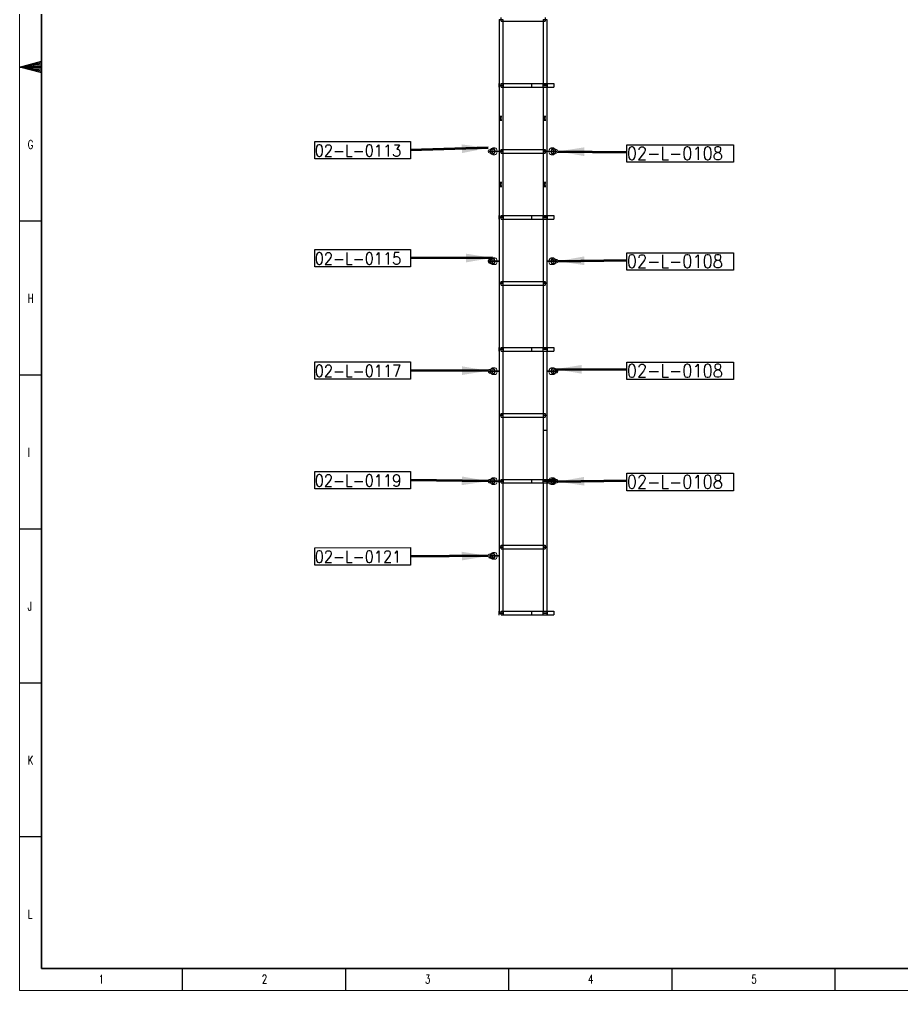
# Model space of a CAD drawing. Header units: inches. Extents: x 19 to 689223, y 34 to 210034.
# Drawn here: x 392223 to 492701, y 34 to 110445 of the extents above; entities that cross this region are included whole.
import ezdxf

# ---------------------------------------------------------------- set-up
doc = ezdxf.new("R2010")
doc.units = ezdxf.units.IN
doc.header["$MEASUREMENT"] = 0
doc.linetypes.add('LIGHTINGLAYOUTPROGRESSUNIT-EMBED 1_DWG$0$HIDDEN2', pattern=[0.1875, 0.125, -0.0625])
doc.layers.add('_Auto', color=7, linetype='Continuous')
doc.layers.add('LIGHTINGLAYOUTPROGRESSUNIT-EMBED 1_DWG$0$DwgTemplate', color=7, linetype='Continuous')
doc.layers.add('Pipe Rack Lighting', color=1, linetype='Continuous', lineweight=5)
doc.styles.add('HZTXT', font='txt_qlt.shx', dxfattribs={"width": 0.7, "bigfont": 'hztxt.shx'})
doc.styles.get("Standard").update_dxf_attribs({"font": 'arial.ttf'})
doc.styles.add('TEG BORDER', font='txt_qlt.shx', dxfattribs={"width": 0.7, "bigfont": 'hztxt.shx'})
doc.dimstyles.new('ANSI_L', dxfattribs={"dimtxt": 0.18, "dimasz": 0.18, "dimexe": 0.18, "dimexo": 0.0625, "dimgap": 0.09, "dimtad": 0, "dimtih": 1, "dimtoh": 1, "dimdec": 4, "dimzin": 0, "dimdsep": 46, "dimtxsty": 'Standard', "dimcen": 0.09, "dimadec": 0, "dimazin": 0, "dimtfac": 1, "dimtdec": 4, "dimtofl": 0, "dimtmove": 0, "dimatfit": 3, "dimfxl": 1, "dimtolj": 1, "dimtzin": 0, "dimarcsym": 0})

# ---------------------------------------------------------------- blocks, each defined once
blk = doc.blocks.new('TEG BORDER A2')
at = {"linetype": 'Continuous'}
for p, q in [((5, 415), (5, 5)), ((5, 5), (489, 5))]:
    blk.add_line(p, q, dxfattribs=at)
for p, q in [((5, 210), (0, 210)), ((1.25, 210), (3.75, 210)), ((0, 175), (5, 175)), ((0, 140), (5, 140)), ((0, 105), (5, 105)), ((0, 70), (5, 70)), ((0, 35), (5, 35)), ((37.12, 0), (37.12, 5)), ((74.25, 0), (74.25, 5)), ((111.38, 0), (111.38, 5)), ((148.5, 0), (148.5, 5)), ((185.63, 0), (185.63, 5))]:
    blk.add_line(p, q)
at = {"color": 5, "lineweight": 15}
blk.add_lwpolyline([(0, 420), (594, 420), (594, 0), (0, 0)], close=True, dxfattribs=at)
blk.add_lwpolyline([(5, 415), (589, 415), (589, 5), (5, 5)], close=True)
blk.add_lwpolyline([(0, 210), (5, 211.34), (5, 208.66), (0, 210), (5, 211), (5, 210.67), (0, 210), (5, 210.33), (5, 209.67), (0, 210), (5, 209.33), (5, 209), (0, 210)])
at = {"char_height": 2, "width": 2, "style": 'TEG BORDER'}
for s, insert, attachment_point in [('G', (1.91, 193.39), 1), ('H', (1.91, 158.39), 1), ('I', (1.91, 123.39), 1), ('J', (1.91, 88.39), 1), ('K', (1.91, 53.39), 1), ('L', (1.91, 18.39), 1), ('1', (18.05, 1.59), 7), ('2', (55.17, 1.59), 7), ('3', (92.3, 1.59), 7), ('4', (129.42, 1.59), 7), ('5', (166.55, 1.59), 7)]:
    blk.add_mtext(s, dxfattribs=dict(at, insert=insert, attachment_point=attachment_point))

msp = doc.modelspace()

# ---------------------------------------------------------------- linework, layer by layer
at = {"layer": '_Auto', "color": 7, "linetype": 'Continuous'}
for points in [[(425815.3327, 96557.1041), (436709.6784, 96558.9037), (436709.6784, 94580.4252), (425815.3327, 94578.6256)], [(461329.3888, 96180.9926), (473454.6377, 96182.7922), (473454.6377, 94204.3137), (461329.3888, 94202.5141)], [(425815.3327, 84291.4622), (436709.6784, 84293.2618), (436709.6784, 82314.7832), (425815.3327, 82312.9836)], [(461329.3888, 83911.0048), (473454.6377, 83912.8044), (473454.6377, 81934.3258), (461329.3888, 81932.5262)], [(425815.3327, 71518.8259), (436709.6784, 71520.6255), (436709.6784, 69542.147), (425815.3327, 69540.3474)], [(461329.3888, 71468.2921), (473454.6377, 71470.0917), (473454.6377, 69491.6132), (461329.3888, 69489.8135)], [(425815.3327, 59041.5893), (436709.6784, 59043.3889), (436709.6784, 57064.9103), (425815.3327, 57063.1107)], [(461329.3888, 58840.2935), (473454.6377, 58842.0931), (473454.6377, 56863.6145), (461329.3888, 56861.8149)], [(425815.3327, 50388.7744), (436709.6784, 50390.574), (436709.6784, 48412.0955), (425815.3327, 48410.2959)]]:
    msp.add_lwpolyline(points, close=True, dxfattribs=at)
at = {"layer": 'LIGHTINGLAYOUTPROGRESSUNIT-EMBED 1_DWG$0$DwgTemplate', "color": 9, "linetype": 'Continuous'}
for p, q in [((446814.1184, 110441.3359), (446814.1184, 102949.1147)), ((446814.1184, 110441.3359), (447226.8684, 110441.3359)), ((447020.4934, 110242.7397), (447020.4934, 110655.4897)), ((447226.8684, 110441.3359), (447226.8684, 102949.1147)), ((451814.1183, 110441.3359), (451814.1183, 103155.4897)), ((451814.1183, 110441.3359), (452226.8683, 110441.3359)), ((452020.4933, 110655.4897), (452020.4933, 110242.7397)), ((452226.8683, 110441.3359), (452226.8683, 103155.4897)), ((447020.4934, 110242.7397), (452020.4933, 110242.7397)), ((446814.1184, 102949.1147), (447226.8684, 102949.1147)), ((446814.1184, 102949.1147), (446814.1184, 95449.1147)), ((447226.8684, 102949.1147), (446814.1184, 102949.1147)), ((447020.4934, 102742.7397), (447020.4934, 103155.4897)), ((447020.4934, 103155.4897), (450520.4933, 103155.4897)), ((447020.4934, 102742.7397), (450520.4933, 102742.7397)), ((447226.8684, 102949.1147), (447226.8684, 95449.1147)), ((447246.8709, 103155.4897), (447246.8709, 102956.8934)), ((447272.2709, 103155.4897), (447246.8709, 103155.4897)), ((447246.8709, 102941.3359), (447246.8709, 102742.7397)), ((447246.8709, 102742.7397), (447272.2709, 102742.7397)), ((447272.2709, 102742.7397), (447272.2709, 103155.4897)), ((450520.4933, 102742.7397), (450520.4933, 103155.4897)), ((450520.4933, 103155.4897), (453020.4933, 103155.4897)), ((450520.4933, 102742.7397), (453020.4933, 102742.7397)), ((451794.1158, 103155.4897), (451768.7158, 103155.4897)), ((451768.7158, 103155.4897), (451768.7158, 102742.7397)), ((451768.7158, 102742.7397), (451794.1158, 102742.7397)), ((451794.1158, 102956.8934), (451794.1158, 103155.4897)), ((452246.8708, 102956.8934), (451794.1158, 102956.8934)), ((451794.1158, 102742.7397), (451794.1158, 102941.3359)), ((451794.1158, 102941.3359), (452246.8708, 102941.3359)), ((451814.1183, 102742.7397), (451814.1183, 95449.1147)), ((452226.8683, 102742.7397), (452226.8683, 95449.1147)), ((452272.2708, 103155.4897), (452246.8708, 103155.4897)), ((452246.8708, 103155.4897), (452246.8708, 102956.8934)), ((452246.8708, 102941.3359), (452246.8708, 102742.7397)), ((452246.8708, 102742.7397), (452272.2708, 102742.7397)), ((452272.2708, 102742.7397), (452272.2708, 103155.4897)), ((453020.4933, 103155.4897), (453020.4933, 102742.7397)), ((447010.4934, 99316.245), (447010.4934, 99499.2611)), ((447020.4934, 99499.2611), (447020.4934, 99316.245)), ((452010.4933, 99316.245), (452010.4933, 99499.2611)), ((452020.4933, 99499.2611), (452020.4933, 99316.245)), ((446832.9934, 99215.1225), (446832.9934, 99205.3616)), ((446832.9934, 99205.3616), (446832.9934, 99199.1147)), ((447010.4934, 99205.3616), (446832.9934, 99205.3616)), ((446832.9934, 99199.1147), (447020.4934, 99199.1147)), ((446832.9934, 99199.1147), (446832.9934, 99192.8756)), ((447020.4934, 99199.1147), (446832.9934, 99199.1147)), ((446832.9934, 99192.8756), (446832.9934, 99183.0866)), ((446832.9934, 99192.8756), (447010.4934, 99192.8756)), ((447020.4934, 99316.245), (447010.4934, 99316.245)), ((447010.4934, 99316.245), (447010.4934, 99205.3616)), ((447010.4934, 99192.8756), (447010.4934, 99082.1324)), ((447010.4934, 99082.1324), (447020.4934, 99082.1324)), ((447010.4934, 98898.5884), (447010.4934, 99082.1324)), ((447020.4934, 99199.1147), (447020.4934, 99316.245)), ((447020.4934, 99082.1324), (447020.4934, 99199.1147)), ((447020.4934, 99082.1324), (447020.4934, 98898.5884)), ((451832.9933, 99215.1225), (451832.9933, 99205.3616)), ((451832.9933, 99205.3616), (451832.9933, 99199.1147)), ((452010.4933, 99205.3616), (451832.9933, 99205.3616)), ((451832.9933, 99199.1147), (451832.9933, 99192.8756)), ((452020.4933, 99199.1147), (451832.9933, 99199.1147)), ((451832.9933, 99199.1147), (452020.4933, 99199.1147)), ((451832.9933, 99192.8756), (451832.9933, 99183.0866)), ((451832.9933, 99192.8756), (452010.4933, 99192.8756)), ((452010.4933, 99316.245), (452010.4933, 99205.3616)), ((452020.4933, 99316.245), (452010.4933, 99316.245)), ((452010.4933, 99192.8756), (452010.4933, 99082.1324)), ((452010.4933, 98898.5884), (452010.4933, 99082.1324)), ((452010.4933, 99082.1324), (452020.4933, 99082.1324)), ((452020.4933, 99199.1147), (452020.4933, 99316.245)), ((452020.4933, 99082.1324), (452020.4933, 99199.1147)), ((452020.4933, 99082.1324), (452020.4933, 98898.5884)), ((447226.8684, 95449.1147), (446814.1184, 95449.1147)), ((446814.1184, 95441.3359), (447226.8684, 95441.3359)), ((446814.1184, 95441.3359), (446814.1184, 87949.1147)), ((446832.9934, 95449.1147), (446832.9934, 95441.3424)), ((446832.9934, 95441.3424), (446832.9934, 95441.3359)), ((447010.4934, 95441.4572), (447010.4934, 95449.1147)), ((447010.4934, 95441.3359), (447010.4934, 95441.4572)), ((447020.4934, 95655.4897), (452020.4933, 95655.4897)), ((447020.4934, 95242.7397), (447020.4934, 95655.4897)), ((447020.4934, 95242.7397), (452020.4933, 95242.7397)), ((447226.8684, 95441.3359), (447226.8684, 87949.1147)), ((452226.8683, 95449.1147), (451814.1183, 95449.1147)), ((451814.1183, 95441.3359), (452226.8683, 95441.3359)), ((451814.1183, 95441.3359), (451814.1183, 88155.4897)), ((452020.4933, 95655.4897), (452020.4933, 95242.7397)), ((452226.8683, 95441.3359), (452226.8683, 88155.4897)), ((446832.9934, 91707.3437), (446832.9934, 91697.5829)), ((446832.9934, 91697.5829), (446832.9934, 91691.3359)), ((447010.4934, 91697.5829), (446832.9934, 91697.5829)), ((447020.4934, 91691.3359), (446832.9934, 91691.3359)), ((446832.9934, 91691.3359), (446832.9934, 91685.0969)), ((446832.9934, 91691.3359), (447020.4934, 91691.3359)), ((446832.9934, 91685.0969), (446832.9934, 91675.3079)), ((446832.9934, 91685.0969), (447010.4934, 91685.0969)), ((447010.4934, 91808.4662), (447010.4934, 91991.4824)), ((447010.4934, 91808.4662), (447010.4934, 91697.5829)), ((447020.4934, 91808.4662), (447010.4934, 91808.4662)), ((447010.4934, 91685.0969), (447010.4934, 91574.3536)), ((447020.4934, 91991.4824), (447020.4934, 91808.4662)), ((447020.4934, 91691.3359), (447020.4934, 91808.4662)), ((447020.4934, 91574.3536), (447020.4934, 91691.3359)), ((451832.9933, 91707.3437), (451832.9933, 91697.5829)), ((452010.4933, 91697.5829), (451832.9933, 91697.5829)), ((451832.9933, 91697.5829), (451832.9933, 91691.3359)), ((452020.4933, 91691.3359), (451832.9933, 91691.3359)), ((451832.9933, 91691.3359), (451832.9933, 91685.0969)), ((451832.9933, 91691.3359), (452020.4933, 91691.3359)), ((451832.9933, 91685.0969), (451832.9933, 91675.3079)), ((451832.9933, 91685.0969), (452010.4933, 91685.0969)), ((452010.4933, 91808.4662), (452010.4933, 91991.4824)), ((452010.4933, 91808.4662), (452010.4933, 91697.5829)), ((452020.4933, 91808.4662), (452010.4933, 91808.4662)), ((452010.4933, 91685.0969), (452010.4933, 91574.3536)), ((452020.4933, 91991.4824), (452020.4933, 91808.4662)), ((452020.4933, 91691.3359), (452020.4933, 91808.4662)), ((452020.4933, 91574.3536), (452020.4933, 91691.3359)), ((447010.4934, 91390.8097), (447010.4934, 91574.3536)), ((447010.4934, 91574.3536), (447020.4934, 91574.3536)), ((447020.4934, 91574.3536), (447020.4934, 91390.8097)), ((452010.4933, 91390.8097), (452010.4933, 91574.3536)), ((452010.4933, 91574.3536), (452020.4933, 91574.3536)), ((452020.4933, 91574.3536), (452020.4933, 91390.8097)), ((446814.1184, 87949.1147), (447226.8684, 87949.1147)), ((446814.1184, 87949.1147), (446814.1184, 80449.1147)), ((447226.8684, 87949.1147), (446814.1184, 87949.1147)), ((447020.4934, 87742.7397), (447020.4934, 88155.4897)), ((447020.4934, 88155.4897), (450520.4933, 88155.4897)), ((447020.4934, 87742.7397), (450520.4933, 87742.7397)), ((447226.8684, 87949.1147), (447226.8684, 80449.1147)), ((447272.2709, 88155.4897), (447246.8709, 88155.4897)), ((447246.8709, 88155.4897), (447246.8709, 87956.8934)), ((447246.8709, 87941.3359), (447246.8709, 87742.7397)), ((447246.8709, 87742.7397), (447272.2709, 87742.7397)), ((447272.2709, 87742.7397), (447272.2709, 88155.4897)), ((450520.4933, 87742.7397), (450520.4933, 88155.4897)), ((450520.4933, 88155.4897), (453020.4933, 88155.4897)), ((450520.4933, 87742.7397), (453020.4933, 87742.7397)), ((451794.1158, 88155.4897), (451768.7158, 88155.4897)), ((451768.7158, 88155.4897), (451768.7158, 87742.7397)), ((451768.7158, 87742.7397), (451794.1158, 87742.7397)), ((451794.1158, 87956.8934), (451794.1158, 88155.4897)), ((452246.8708, 87956.8934), (451794.1158, 87956.8934)), ((451794.1158, 87742.7397), (451794.1158, 87941.3359)), ((451794.1158, 87941.3359), (452246.8708, 87941.3359)), ((451814.1183, 87742.7397), (451814.1183, 80449.1147)), ((452226.8683, 87742.7397), (452226.8683, 80449.1147)), ((452272.2708, 88155.4897), (452246.8708, 88155.4897)), ((452246.8708, 88155.4897), (452246.8708, 87956.8934)), ((452246.8708, 87941.3359), (452246.8708, 87742.7397)), ((452246.8708, 87742.7397), (452272.2708, 87742.7397)), ((452272.2708, 87742.7397), (452272.2708, 88155.4897)), ((453020.4933, 88155.4897), (453020.4933, 87742.7397)), ((447020.4934, 80655.4897), (452020.4933, 80655.4897)), ((447020.4934, 80242.7397), (447020.4934, 80655.4897)), ((452020.4933, 80655.4897), (452020.4933, 80242.7397)), ((447226.8684, 80449.1147), (446814.1184, 80449.1147)), ((446814.1184, 80441.3359), (447226.8684, 80441.3359)), ((446814.1184, 80441.3359), (446814.1184, 72949.1147)), ((447020.4934, 80242.7397), (452020.4933, 80242.7397)), ((447226.8684, 80441.3359), (447226.8684, 72949.1147)), ((452226.8683, 80449.1147), (451814.1183, 80449.1147)), ((451814.1183, 80441.3359), (451814.1183, 73155.4897)), ((451814.1183, 80441.3359), (452226.8683, 80441.3359)), ((452226.8683, 80441.3359), (452226.8683, 73155.4897)), ((446814.1184, 72949.1147), (446814.1184, 65449.1147)), ((446814.1184, 72949.1147), (447226.8684, 72949.1147)), ((447226.8684, 72949.1147), (446814.1184, 72949.1147)), ((447020.4934, 72742.7397), (447020.4934, 73155.4897)), ((447020.4934, 73155.4897), (450520.4933, 73155.4897)), ((447226.8684, 72949.1147), (447226.8684, 65449.1147)), ((447246.8709, 73155.4897), (447246.8709, 72956.8934)), ((447272.2709, 73155.4897), (447246.8709, 73155.4897)), ((447246.8709, 72941.3359), (447246.8709, 72742.7397)), ((447272.2709, 72742.7397), (447272.2709, 73155.4897)), ((450520.4933, 73155.4897), (453020.4933, 73155.4897)), ((450520.4933, 72742.7397), (450520.4933, 73155.4897)), ((451768.7158, 73155.4897), (451768.7158, 72742.7397)), ((451794.1158, 73155.4897), (451768.7158, 73155.4897)), ((451794.1158, 72956.8934), (451794.1158, 73155.4897)), ((452246.8708, 72956.8934), (451794.1158, 72956.8934)), ((451794.1158, 72941.3359), (452246.8708, 72941.3359)), ((451794.1158, 72742.7397), (451794.1158, 72941.3359)), ((452246.8708, 73155.4897), (452246.8708, 72956.8934)), ((452272.2708, 73155.4897), (452246.8708, 73155.4897)), ((452246.8708, 72941.3359), (452246.8708, 72742.7397)), ((452272.2708, 72742.7397), (452272.2708, 73155.4897)), ((453020.4933, 73155.4897), (453020.4933, 72742.7397)), ((447020.4934, 72742.7397), (450520.4933, 72742.7397)), ((447246.8709, 72742.7397), (447272.2709, 72742.7397)), ((450520.4933, 72742.7397), (453020.4933, 72742.7397)), ((451768.7158, 72742.7397), (451794.1158, 72742.7397)), ((451814.1183, 72742.7397), (451814.1183, 63698.9859)), ((452226.8683, 72742.7397), (452226.8683, 63698.9859)), ((452246.8708, 72742.7397), (452272.2708, 72742.7397)), ((447226.8684, 65449.1147), (446814.1184, 65449.1147)), ((446814.1184, 65441.3359), (447226.8684, 65441.3359)), ((446814.1184, 65441.3359), (446814.1184, 57949.1147)), ((447020.4934, 65655.4897), (452020.4933, 65655.4897)), ((447020.4934, 65242.7397), (447020.4934, 65655.4897)), ((447020.4934, 65242.7397), (452020.4933, 65242.7397)), ((447226.8684, 65441.3359), (447226.8684, 57949.1147)), ((451814.1183, 65441.3359), (452226.8683, 65441.3359)), ((451814.1183, 65441.3359), (451814.1183, 58155.4897)), ((452020.4933, 65655.4897), (452020.4933, 65242.7397)), ((452226.8683, 65441.3359), (452226.8683, 58155.4897)), ((452226.8683, 63698.9859), (451814.1183, 63698.9859)), ((446814.1184, 57949.1147), (447226.8684, 57949.1147)), ((446814.1184, 57949.1147), (446814.1184, 50449.1147)), ((447226.8684, 57949.1147), (446814.1184, 57949.1147)), ((447020.4934, 57742.7397), (447020.4934, 58155.4897)), ((447020.4934, 58155.4897), (450520.4933, 58155.4897)), ((447020.4934, 57742.7397), (450520.4933, 57742.7397)), ((447226.8684, 57949.1147), (447226.8684, 50449.1147)), ((447246.8709, 58155.4897), (447246.8709, 57956.8934)), ((447272.2709, 58155.4897), (447246.8709, 58155.4897)), ((447246.8709, 57941.3359), (447246.8709, 57742.7397)), ((447246.8709, 57742.7397), (447272.2709, 57742.7397)), ((447272.2709, 57742.7397), (447272.2709, 58155.4897)), ((450520.4933, 57742.7397), (450520.4933, 58155.4897)), ((450520.4933, 58155.4897), (453020.4933, 58155.4897)), ((450520.4933, 57742.7397), (453020.4933, 57742.7397)), ((451768.7158, 58155.4897), (451768.7158, 57742.7397)), ((451794.1158, 58155.4897), (451768.7158, 58155.4897)), ((451768.7158, 57742.7397), (451794.1158, 57742.7397)), ((451794.1158, 57956.8934), (451794.1158, 58155.4897)), ((452246.8708, 57956.8934), (451794.1158, 57956.8934)), ((451794.1158, 57941.3359), (452246.8708, 57941.3359)), ((451794.1158, 57742.7397), (451794.1158, 57941.3359)), ((451814.1183, 57742.7397), (451814.1183, 50449.1147)), ((452226.8683, 57742.7397), (452226.8683, 50449.1147)), ((452272.2708, 58155.4897), (452246.8708, 58155.4897)), ((452246.8708, 58155.4897), (452246.8708, 57956.8934)), ((452246.8708, 57941.3359), (452246.8708, 57742.7397)), ((452246.8708, 57742.7397), (452272.2708, 57742.7397)), ((452272.2708, 57742.7397), (452272.2708, 58155.4897)), ((453020.4933, 58155.4897), (453020.4933, 57742.7397)), ((447226.8684, 50449.1147), (446814.1184, 50449.1147)), ((446814.1184, 50441.3359), (447226.8684, 50441.3359)), ((446814.1184, 50441.3359), (446814.1184, 42949.1147)), ((447020.4934, 50242.7397), (447020.4934, 50655.4897)), ((447020.4934, 50655.4897), (452020.4933, 50655.4897)), ((447020.4934, 50242.7397), (452020.4933, 50242.7397)), ((447226.8684, 50441.3359), (447226.8684, 42949.1147)), ((452226.8683, 50449.1147), (451814.1183, 50449.1147)), ((451814.1183, 50441.3359), (451814.1183, 43155.4897)), ((451814.1183, 50441.3359), (452226.8683, 50441.3359)), ((452020.4933, 50655.4897), (452020.4933, 50242.7397)), ((452226.8683, 50441.3359), (452226.8683, 43155.4897)), ((446794.1159, 43155.4897), (446768.7159, 43155.4897)), ((446768.7159, 43155.4897), (446768.7159, 42742.7397)), ((446794.1159, 42956.8934), (446794.1159, 43155.4897)), ((447020.4934, 42742.7397), (447020.4934, 43155.4897)), ((447020.4934, 43155.4897), (450520.4933, 43155.4897)), ((447246.8709, 43155.4897), (447246.8709, 42956.8934)), ((447272.2709, 43155.4897), (447246.8709, 43155.4897)), ((447272.2709, 42742.7397), (447272.2709, 43155.4897)), ((450520.4933, 43155.4897), (453020.4933, 43155.4897)), ((450520.4933, 42742.7397), (450520.4933, 43155.4897)), ((451794.1158, 43155.4897), (451768.7158, 43155.4897)), ((451768.7158, 43155.4897), (451768.7158, 42742.7397)), ((451794.1158, 42956.8934), (451794.1158, 43155.4897)), ((452246.8708, 43155.4897), (452246.8708, 42956.8934)), ((452272.2708, 43155.4897), (452246.8708, 43155.4897)), ((452272.2708, 42742.7397), (452272.2708, 43155.4897)), ((453020.4933, 43155.4897), (453020.4933, 42742.7397)), ((446768.7159, 42742.7397), (446794.1159, 42742.7397)), ((447246.8709, 42956.8934), (446794.1159, 42956.8934)), ((446794.1159, 42941.3359), (447246.8709, 42941.3359)), ((446794.1159, 42742.7397), (446794.1159, 42941.3359)), ((447226.8684, 42949.1147), (446814.1184, 42949.1147)), ((447020.4934, 42742.7397), (450520.4933, 42742.7397)), ((447246.8709, 42941.3359), (447246.8709, 42742.7397)), ((447246.8709, 42742.7397), (447272.2709, 42742.7397)), ((450520.4933, 42742.7397), (453020.4933, 42742.7397)), ((451768.7158, 42742.7397), (451794.1158, 42742.7397)), ((452246.8708, 42956.8934), (451794.1158, 42956.8934)), ((451794.1158, 42941.3359), (452246.8708, 42941.3359)), ((451794.1158, 42742.7397), (451794.1158, 42941.3359)), ((452246.8708, 42941.3359), (452246.8708, 42742.7397)), ((452246.8708, 42742.7397), (452272.2708, 42742.7397))]:
    msp.add_line(p, q, dxfattribs=at)
at = {"layer": 'LIGHTINGLAYOUTPROGRESSUNIT-EMBED 1_DWG$0$DwgTemplate', "color": 1, "linetype": 'Continuous'}
for p, q in [((445668.8084, 83136.5528), (445858.6197, 83185.2704)), ((445668.8084, 82761.6766), (445858.6197, 82712.9589))]:
    msp.add_line(p, q, dxfattribs=at)
at = {"layer": 'LIGHTINGLAYOUTPROGRESSUNIT-EMBED 1_DWG$0$DwgTemplate', "color": 1, "linetype": 'Continuous', "lineweight": 35}
msp.add_line((445668.8084, 49261.6766), (445858.6197, 49212.959), dxfattribs=at)
at = {"layer": 'LIGHTINGLAYOUTPROGRESSUNIT-EMBED 1_DWG$0$DwgTemplate', "color": 1, "linetype": 'Continuous'}
msp.add_ellipse((445692.8626, 82949.1147), major_axis=(0, -190.5), ratio=0.7071067812, start_param=3.321127005, end_param=6.1036509558, dxfattribs=at)
at = {"layer": 'LIGHTINGLAYOUTPROGRESSUNIT-EMBED 1_DWG$0$DwgTemplate', "color": 1, "linetype": 'LIGHTINGLAYOUTPROGRESSUNIT-EMBED 1_DWG$0$HIDDEN2'}
for start_param, end_param in [(2.9620583022, 6.2831853072), (0, 0.1795343514)]:
    msp.add_ellipse((445692.8626, 82949.1147), major_axis=(0, 190.5), ratio=0.7071067812, start_param=start_param, end_param=end_param, dxfattribs=at)
msp.add_ellipse((445692.8626, 82949.1147), major_axis=(0, 31.75), ratio=0.7071067812, dxfattribs=at)
at = {"layer": 'Pipe Rack Lighting', "color": 9, "linetype": 'Continuous'}
for p, q in [((446768.7159, 103155.4897), (446768.7159, 102742.7397)), ((446794.1159, 103155.4897), (446768.7159, 103155.4897)), ((446768.7159, 102742.7397), (446794.1159, 102742.7397)), ((446794.1159, 102956.8934), (446794.1159, 103155.4897)), ((447246.8709, 102956.8934), (446794.1159, 102956.8934)), ((446794.1159, 102941.3359), (447246.8709, 102941.3359)), ((446794.1159, 102742.7397), (446794.1159, 102941.3359)), ((446794.1159, 88155.4897), (446768.7159, 88155.4897)), ((446768.7159, 88155.4897), (446768.7159, 87742.7397)), ((446768.7159, 87742.7397), (446794.1159, 87742.7397)), ((446794.1159, 87956.8934), (446794.1159, 88155.4897)), ((447246.8709, 87956.8934), (446794.1159, 87956.8934)), ((446794.1159, 87941.3359), (447246.8709, 87941.3359)), ((446794.1159, 87742.7397), (446794.1159, 87941.3359)), ((446794.1159, 73155.4897), (446768.7159, 73155.4897)), ((446768.7159, 73155.4897), (446768.7159, 72742.7397)), ((446794.1159, 72956.8934), (446794.1159, 73155.4897)), ((447246.8709, 72956.8934), (446794.1159, 72956.8934)), ((446794.1159, 72941.3359), (447246.8709, 72941.3359)), ((446794.1159, 72742.7397), (446794.1159, 72941.3359)), ((446768.7159, 72742.7397), (446794.1159, 72742.7397)), ((446794.1159, 58155.4897), (446768.7159, 58155.4897)), ((446768.7159, 58155.4897), (446768.7159, 57742.7397)), ((446768.7159, 57742.7397), (446794.1159, 57742.7397)), ((446794.1159, 57956.8934), (446794.1159, 58155.4897)), ((447246.8709, 57956.8934), (446794.1159, 57956.8934)), ((446794.1159, 57742.7397), (446794.1159, 57941.3359)), ((446794.1159, 57941.3359), (447246.8709, 57941.3359))]:
    msp.add_line(p, q, dxfattribs=at)
at = {"layer": 'Pipe Rack Lighting', "linetype": 'Continuous'}
for p, q in [((445668.8084, 95636.5528), (445858.6197, 95685.2704)), ((445668.8084, 95261.6766), (445858.6197, 95212.9589)), ((446070.0334, 95830.1147), (446312.5003, 95830.1147)), ((446070.0334, 95068.1147), (446312.5003, 95068.1147)), ((446312.5003, 95480.8647), (446770.4934, 95480.8647)), ((446312.5003, 95417.3647), (446770.4934, 95417.3647)), ((452728.4864, 95480.8647), (452270.4933, 95480.8647)), ((452728.4864, 95417.3647), (452270.4933, 95417.3647)), ((452970.9533, 95830.1147), (452728.4864, 95830.1147)), ((452970.9533, 95068.1147), (452728.4864, 95068.1147)), ((453372.1783, 95636.5528), (453182.367, 95685.2704)), ((453372.1783, 95261.6766), (453182.367, 95212.9589)), ((446070.0334, 83330.1147), (446312.5003, 83330.1147)), ((446312.5003, 82980.8647), (446770.4934, 82980.8647)), ((446312.5003, 82917.3647), (446770.4934, 82917.3647)), ((452728.4864, 82980.8647), (452270.4933, 82980.8647)), ((452728.4864, 82917.3647), (452270.4933, 82917.3647)), ((452970.9533, 83330.1147), (452728.4864, 83330.1147)), ((453372.1783, 83136.5528), (453182.367, 83185.2704)), ((446070.0334, 82568.1147), (446312.5003, 82568.1147)), ((452970.9533, 82568.1147), (452728.4864, 82568.1147)), ((453372.1783, 82761.6766), (453182.367, 82712.9589)), ((445668.8084, 70636.5528), (445858.6197, 70685.2704)), ((446070.0334, 70830.1147), (446312.5003, 70830.1147)), ((452970.9533, 70830.1147), (452728.4864, 70830.1147)), ((453372.1783, 70636.5528), (453182.367, 70685.2704)), ((446070.0334, 70068.1147), (446312.5003, 70068.1147)), ((446312.5003, 70480.8647), (446770.4934, 70480.8647)), ((446312.5003, 70417.3647), (446770.4934, 70417.3647)), ((452728.4864, 70480.8647), (452270.4933, 70480.8647)), ((452728.4864, 70417.3647), (452270.4933, 70417.3647)), ((452970.9533, 70068.1147), (452728.4864, 70068.1147)), ((453372.1783, 70261.6766), (453182.367, 70212.9589)), ((445668.8084, 58136.5528), (445858.6197, 58185.2704)), ((445668.8084, 57761.6766), (445858.6197, 57712.959)), ((446070.0334, 58330.1147), (446312.5003, 58330.1147)), ((446070.0334, 57568.1147), (446312.5003, 57568.1147)), ((446312.5003, 57980.8647), (446768.7159, 57980.8647)), ((446312.5003, 57917.3647), (446768.7159, 57917.3647)), ((452970.9533, 58330.1147), (452728.4864, 58330.1147)), ((452970.9533, 57568.1147), (452728.4864, 57568.1147)), ((453372.1783, 58136.5528), (453182.367, 58185.2704)), ((453372.1783, 57761.6766), (453182.367, 57712.959)), ((445668.8084, 49636.5528), (445858.6197, 49685.2704)), ((446070.0334, 49830.1147), (446312.5003, 49830.1147)), ((446070.0334, 49068.1147), (446312.5003, 49068.1147)), ((446312.5003, 49480.8647), (446770.4934, 49480.8647)), ((446312.5003, 49417.3647), (446770.4934, 49417.3647))]:
    msp.add_line(p, q, dxfattribs=at)
at = {"layer": 'Pipe Rack Lighting', "linetype": 'LIGHTINGLAYOUTPROGRESSUNIT-EMBED 1_DWG$0$HIDDEN2'}
for p, q in [((445692.8626, 95480.8647), (446312.5003, 95480.8647)), ((445692.8626, 95417.3647), (446312.5003, 95417.3647)), ((445858.6197, 95685.2704), (446033.952, 95730.2718)), ((445858.6197, 95212.9589), (446033.952, 95167.9575)), ((453348.1241, 95480.8647), (452728.4864, 95480.8647)), ((453348.1241, 95417.3647), (452728.4864, 95417.3647)), ((453182.367, 95685.2704), (453007.0347, 95730.2718)), ((453182.367, 95212.9589), (453007.0347, 95167.9575)), ((445692.8626, 82980.8647), (446312.5003, 82980.8647)), ((445692.8626, 82917.3647), (446312.5003, 82917.3647)), ((445858.6197, 83185.2704), (446033.952, 83230.2718)), ((453348.1241, 82980.8647), (452728.4864, 82980.8647)), ((453348.1241, 82917.3647), (452728.4864, 82917.3647)), ((453182.367, 83185.2704), (453007.0347, 83230.2718)), ((445858.6197, 82712.9589), (446033.952, 82667.9575)), ((453182.367, 82712.9589), (453007.0347, 82667.9575)), ((445858.6197, 70685.2704), (446033.952, 70730.2718)), ((453182.367, 70685.2704), (453007.0347, 70730.2718)), ((445692.8626, 70480.8647), (446312.5003, 70480.8647)), ((445692.8626, 70417.3647), (446312.5003, 70417.3647)), ((445858.6197, 70212.9589), (446033.952, 70167.9576)), ((453348.1241, 70480.8647), (452728.4864, 70480.8647)), ((453348.1241, 70417.3647), (452728.4864, 70417.3647)), ((453182.367, 70212.9589), (453007.0347, 70167.9576)), ((445692.8626, 57980.8647), (446312.5003, 57980.8647)), ((445692.8626, 57917.3647), (446312.5003, 57917.3647)), ((445858.6197, 58185.2704), (446033.952, 58230.2718)), ((445858.6197, 57712.959), (446033.952, 57667.9576)), ((446768.7159, 57980.8647), (446770.4934, 57980.8647)), ((446768.7159, 57917.3647), (446770.4934, 57917.3647)), ((452728.4864, 57980.8647), (452270.4933, 57980.8647)), ((452728.4864, 57917.3647), (452270.4933, 57917.3647)), ((453348.1241, 57980.8647), (452728.4864, 57980.8647)), ((453348.1241, 57917.3647), (452728.4864, 57917.3647)), ((453182.367, 58185.2704), (453007.0347, 58230.2718)), ((453182.367, 57712.959), (453007.0347, 57667.9576)), ((445858.6197, 49685.2704), (446033.952, 49730.2718)), ((445692.8626, 49480.8647), (446312.5003, 49480.8647)), ((445692.8626, 49417.3647), (446312.5003, 49417.3647)), ((445858.6197, 49212.959), (446033.952, 49167.9576))]:
    msp.add_line(p, q, dxfattribs=at)
at = {"layer": 'Pipe Rack Lighting', "linetype": 'Continuous', "lineweight": 35}
msp.add_line((445668.8084, 70261.6766), (445858.6197, 70212.9589), dxfattribs=at)
at = {"layer": 'Pipe Rack Lighting', "linetype": 'Continuous'}
for centre, major_axis, start_param, end_param in [((445692.8626, 95449.1147), (0, -190.5), 3.321127005, 6.1036509558), ((446070.0334, 95449.1147), (0, -381), 3.1415926536, 6.2831853072), ((446312.5003, 95449.1147), (0, -381), 3.1415926536, 7.7705515474), ((446312.5003, 95449.1147), (0, 381), 4.795819067, 6.2831853072), ((452728.4864, 95449.1147), (0, 381), 3.1415926536, 7.7705515474), ((452728.4864, 95449.1147), (0, -381), 4.795819067, 6.2831853072), ((452970.9533, 95449.1147), (0, 381), 3.1415926536, 6.2831853072), ((453348.1241, 95449.1147), (0, 190.5), 3.321127005, 6.1036509558), ((446070.0334, 82949.1147), (0, -381), 3.1415926536, 6.2831853072), ((446312.5003, 82949.1147), (0, -381), 3.1415926536, 7.7705515474), ((446312.5003, 82949.1147), (0, 381), 4.795819067, 6.2831853072), ((452728.4864, 82949.1147), (0, 381), 3.1415926536, 7.7705515474), ((452728.4864, 82949.1147), (0, -381), 4.795819067, 6.2831853072), ((452970.9533, 82949.1147), (0, 381), 3.1415926536, 6.2831853072), ((453348.1241, 82949.1147), (0, 190.5), 3.321127005, 6.1036509558), ((446070.0334, 70449.1147), (0, -381), 3.1415926536, 6.2831853072), ((446312.5003, 70449.1147), (0, -381), 3.1415926536, 7.7705515474), ((446312.5003, 70449.1147), (0, 381), 4.795819067, 6.2831853072), ((452728.4864, 70449.1147), (0, 381), 3.1415926536, 7.7705515474), ((452970.9533, 70449.1147), (0, 381), 3.1415926536, 6.2831853072), ((445692.8626, 70449.1147), (0, -190.5), 3.321127005, 6.1036509558), ((452728.4864, 70449.1147), (0, -381), 4.795819067, 6.2831853072), ((453348.1241, 70449.1147), (0, 190.5), 3.321127005, 6.1036509558), ((445692.8626, 57949.1147), (0, -190.5), 3.321127005, 6.1036509558), ((446070.0334, 57949.1147), (0, -381), 3.1415926536, 6.2831853072), ((446312.5003, 57949.1147), (0, -381), 3.1415926536, 7.7705515474), ((446312.5003, 57949.1147), (0, 381), 4.795819067, 6.2831853072), ((446770.4934, 57949.1147), (0, 39.6875), 0.0633813776, 3.078211276), ((446770.4934, 57949.1147), (0, 39.6875), 0.0633813776, 3.078211276), ((446770.4934, 57949.1147), (0, -31.75), 3.2208492919, 6.2039286688), ((446770.4934, 57949.1147), (0, 39.6875), 4.9096661063, 5.2826543757), ((446770.4934, 57949.1147), (0, 39.6875), 4.9096661063, 5.2826543757), ((446770.4934, 57949.1147), (0, 39.6875), 4.1421235851, 4.5151118539), ((446770.4934, 57949.1147), (0, 39.6875), 4.1421235851, 4.5151118539), ((452728.4864, 57949.1147), (0, 381), 5.2848075525, 7.2815630619), ((452728.4864, 57949.1147), (0, -381), 5.2848075525, 6.2831853072), ((452728.4864, 57949.1147), (0, -381), 0, 0.9983777547), ((452970.9533, 57949.1147), (0, 381), 3.1415926536, 6.2831853072), ((453348.1241, 57949.1147), (0, 190.5), 3.321127005, 6.1036509558), ((446070.0334, 49449.1147), (0, -381), 3.1415926536, 6.2831853072), ((446312.5003, 49449.1147), (0, -381), 3.1415926536, 7.7705515474), ((446312.5003, 49449.1147), (0, 381), 4.795819067, 6.2831853072), ((445692.8626, 49449.1147), (0, -190.5), 3.321127005, 6.1036509558)]:
    msp.add_ellipse(centre, major_axis=major_axis, ratio=0.7071067812, start_param=start_param, end_param=end_param, dxfattribs=at)
at = {"layer": 'Pipe Rack Lighting', "linetype": 'LIGHTINGLAYOUTPROGRESSUNIT-EMBED 1_DWG$0$HIDDEN2'}
for centre, major_axis, start_param, end_param in [((445692.8626, 95449.1147), (0, 190.5), 2.9620583022, 6.2831853072), ((445692.8626, 95449.1147), (0, 190.5), 0, 0.1795343514), ((446070.0334, 95449.1147), (0, 381), 3.1415926536, 6.2831853072), ((446312.5003, 95449.1147), (0, -381), 1.4873662402, 1.6542264134), ((452728.4864, 95449.1147), (0, 381), 1.4873662402, 1.6542264134), ((452970.9533, 95449.1147), (0, -381), 3.1415926536, 6.2831853072), ((453348.1241, 95449.1147), (0, -190.5), 2.9620583022, 6.2831853072), ((453348.1241, 95449.1147), (0, -190.5), 0, 0.1795343514), ((446070.0334, 82949.1147), (0, 381), 3.1415926536, 6.2831853072), ((446312.5003, 82949.1147), (0, -381), 1.4873662402, 1.6542264134), ((452728.4864, 82949.1147), (0, 381), 1.4873662402, 1.6542264134), ((452970.9533, 82949.1147), (0, -381), 3.1415926536, 6.2831853072), ((453348.1241, 82949.1147), (0, -190.5), 2.9620583022, 6.2831853072), ((453348.1241, 82949.1147), (0, -190.5), 0, 0.1795343514), ((446070.0334, 70449.1147), (0, 381), 3.1415926536, 6.2831853072), ((452970.9533, 70449.1147), (0, -381), 3.1415926536, 6.2831853072), ((445692.8626, 70449.1147), (0, 190.5), 2.9620583022, 6.2831853072), ((445692.8626, 70449.1147), (0, 190.5), 0, 0.1795343514), ((446312.5003, 70449.1147), (0, -381), 1.4873662402, 1.6542264134), ((452728.4864, 70449.1147), (0, 381), 1.4873662402, 1.6542264134), ((453348.1241, 70449.1147), (0, -190.5), 2.9620583022, 6.2831853072), ((453348.1241, 70449.1147), (0, -190.5), 0, 0.1795343514), ((445692.8626, 57949.1147), (0, 190.5), 2.9620583022, 6.2831853072), ((445692.8626, 57949.1147), (0, 190.5), 0, 0.1795343514), ((446070.0334, 57949.1147), (0, 381), 3.1415926536, 6.2831853072), ((446312.5003, 57949.1147), (0, -381), 1.4873662402, 1.6542264134), ((446770.4934, 57949.1147), (0, 39.6875), 0, 0.0633813776), ((446770.4934, 57949.1147), (0, 39.6875), 0, 0.0633813776), ((446770.4934, 57949.1147), (0, 31.75), 3.0623360153, 6.2831853072), ((446770.4934, 57949.1147), (0, 31.75), 0, 0.0792566383), ((446770.4934, 57949.1147), (0, -39.6875), 6.2198039295, 7.2837162387), ((446770.4934, 57949.1147), (0, -39.6875), 6.2198039295, 7.2837162387), ((446770.4934, 57949.1147), (0, 39.6875), 5.2826543757, 6.2831853072), ((446770.4934, 57949.1147), (0, 39.6875), 5.2826543757, 6.2831853072), ((446770.4934, 57949.1147), (0, 39.6875), 4.5151118539, 4.9096661063), ((446770.4934, 57949.1147), (0, 39.6875), 4.5151118539, 4.9096661063), ((452728.4864, 57949.1147), (0, 381), 1.4873662402, 1.6542264134), ((452728.4864, 57949.1147), (0, 381), 0.9983777547, 1.4873662402), ((452728.4864, 57949.1147), (0, 381), 1.6542264134, 2.1432148989), ((452970.9533, 57949.1147), (0, -381), 3.1415926536, 6.2831853072), ((452728.4864, 57949.1147), (0, -381), 0.9983777547, 2.1432148989), ((453348.1241, 57949.1147), (0, -190.5), 2.9620583022, 6.2831853072), ((453348.1241, 57949.1147), (0, -190.5), 0, 0.1795343514), ((446070.0334, 49449.1147), (0, 381), 3.1415926536, 6.2831853072), ((445692.8626, 49449.1147), (0, 190.5), 2.9620583022, 6.2831853072), ((445692.8626, 49449.1147), (0, 190.5), 0, 0.1795343514), ((446312.5003, 49449.1147), (0, -381), 1.4873662402, 1.6542264134)]:
    msp.add_ellipse(centre, major_axis=major_axis, ratio=0.7071067812, start_param=start_param, end_param=end_param, dxfattribs=at)
for centre, major_axis in [((445692.8626, 95449.1147), (0, 31.75)), ((446070.0334, 95449.1147), (0, 285.75)), ((452970.9533, 95449.1147), (0, -285.75)), ((453348.1241, 95449.1147), (0, -31.75)), ((446070.0334, 82949.1147), (0, 285.75)), ((452970.9533, 82949.1147), (0, -285.75)), ((453348.1241, 82949.1147), (0, -31.75)), ((446070.0334, 70449.1147), (0, 285.75)), ((452970.9533, 70449.1147), (0, -285.75)), ((445692.8626, 70449.1147), (0, 31.75)), ((453348.1241, 70449.1147), (0, -31.75)), ((445692.8626, 57949.1147), (0, 31.75)), ((446070.0334, 57949.1147), (0, 285.75)), ((452270.4933, 57949.1147), (0, 39.6875)), ((452270.4933, 57949.1147), (0, 39.6875)), ((452270.4933, 57949.1147), (0, -31.75)), ((452970.9533, 57949.1147), (0, -285.75)), ((453348.1241, 57949.1147), (0, -31.75)), ((446070.0334, 49449.1147), (0, 285.75)), ((445692.8626, 49449.1147), (0, 31.75))]:
    msp.add_ellipse(centre, major_axis=major_axis, ratio=0.7071067812, dxfattribs=at)
at = {"layer": 'Pipe Rack Lighting', "linetype": 'Continuous'}
for centre, major_axis in [((446770.4934, 95449.1147), (0, 39.6875)), ((446770.4934, 95449.1147), (0, 39.6875)), ((446770.4934, 95449.1147), (0, 31.75)), ((452270.4933, 95449.1147), (0, 39.6875)), ((452270.4933, 95449.1147), (0, 39.6875)), ((452270.4933, 95449.1147), (0, -31.75)), ((446770.4934, 82949.1147), (0, 39.6875)), ((446770.4934, 82949.1147), (0, 39.6875)), ((446770.4934, 82949.1147), (0, 31.75)), ((452270.4933, 82949.1147), (0, 39.6875)), ((452270.4933, 82949.1147), (0, 39.6875)), ((452270.4933, 82949.1147), (0, -31.75)), ((446770.4934, 70449.1147), (0, 39.6875)), ((446770.4934, 70449.1147), (0, 39.6875)), ((446770.4934, 70449.1147), (0, 31.75)), ((452270.4933, 70449.1147), (0, 39.6875)), ((452270.4933, 70449.1147), (0, 39.6875)), ((452270.4933, 70449.1147), (0, -31.75)), ((446770.4934, 49449.1147), (0, 39.6875)), ((446770.4934, 49449.1147), (0, 39.6875)), ((446770.4934, 49449.1147), (0, 31.75))]:
    msp.add_ellipse(centre, major_axis=major_axis, ratio=0.7071067812, dxfattribs=at)

# ---------------------------------------------------------------- block references
at = {"xscale": 499.99999983125, "yscale": 499.99999983125, "zscale": 499.99999983125}
msp.add_blockref('TEG BORDER A2', (392223.4951, 34.1456), dxfattribs=at)

# ---------------------------------------------------------------- texts
at = {"layer": '_Auto', "color": 7, "style": 'HZTXT', "width": 0.9}
for s, height, p in [('02-L-0113', 1351.96034, (425815.3327, 94853.4143)), ('02-L-0108', 1500, (461329.3888, 94469.5467)), ('02-L-0115', 1351.96034, (425815.3327, 82587.7723)), ('02-L-0108', 1500, (461329.3888, 82199.5589)), ('02-L-0117', 1351.96034, (425815.3327, 69815.1361)), ('02-L-0108', 1500, (461329.3888, 69756.8462)), ('02-L-0119', 1351.96034, (425815.3327, 57337.8994)), ('02-L-0108', 1500, (461329.3888, 57128.8476)), ('02-L-0121', 1351.96034, (425815.3327, 48685.0846))]:
    msp.add_text(s, height=height, dxfattribs=at).set_placement(p)

# ---------------------------------------------------------------- leaders
at = {"layer": '_Auto', "color": 136, "linetype": 'Continuous'}
for points in [[(445558.1368, 95830.1381), (436709.6784, 95570.3084)], [(453482.732, 95441.9251), (461329.3888, 95350.9263)], [(446045.0317, 83328.4705), (436709.6784, 83304.6665)], [(453482.6548, 82958.77), (461329.3888, 83080.9384)], [(445563.6436, 70502.9213), (436709.6784, 70532.0302)], [(453197.329, 70681.4302), (461329.3888, 70638.2257)], [(445558.2477, 57956.0375), (436709.6784, 58054.7936)], [(453477.1202, 57894.249), (461329.3888, 58010.2271)], [(445558.1898, 49445.0294), (436709.6784, 49401.9787)]]:
    msp.add_leader(points, dimstyle='ANSI_L', override={"dimscale": 1, "dimtxt": 3.175, "dimasz": 3000, "dimgap": 1.5875, "dimtad": 0, "dimlwd": 65535}, dxfattribs=at)

doc.saveas('drawing.dxf')
